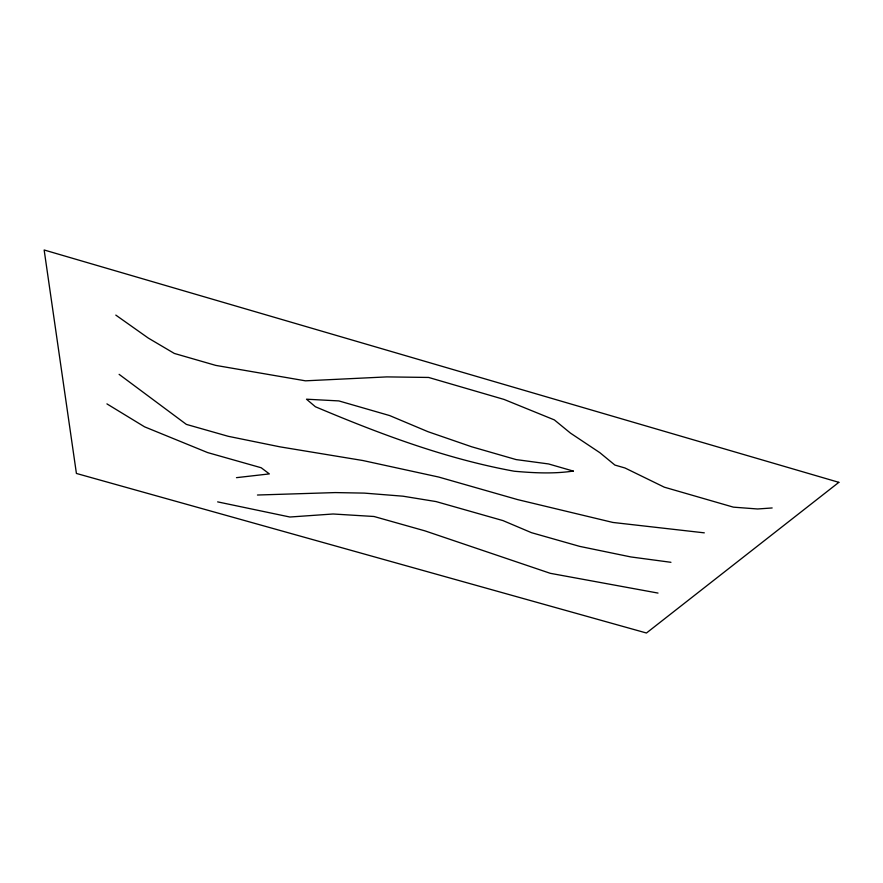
<?xml version="1.0" encoding="UTF-8"?>
<svg xmlns="http://www.w3.org/2000/svg" width="883" height="883" viewBox="0 0 883 883"><rect width="100%" height="100%" fill="white"/><g stroke="black" fill="none" stroke-linecap="round" stroke-linejoin="round"><path stroke-width="1.32" d="M236.478 477.659L269.337 473.906L261.202 467.758L207.637 452.582L144.569 426.831L106.931 403.884M772.161 507.957L757.592 508.983L733.398 507.151L664.314 487.184L624.976 467.979L614.888 465.065L599.833 452.67L570.462 433.111L554.347 419.9L504.094 399.447L428.619 377.449L386.82 376.898L305.441 380.827L215.761 365.396L174.326 353.443L148.245 338.046L115.805 315.099M257.461 495.021L335.33 492.582L364.326 493.111L402.968 496.191L436.059 501.577L502.968 520.595L531.489 532.681L579.723 546.389L630.848 556.941L670.948 562.305M704.314 532.846L612.879 522.449L517.648 499.612L438.63 477.03L362.88 460.529L279.955 446.842L228.222 436.301L186.368 424.392L119.117 374.348M658.012 593.078L550.297 573.321L424.988 530.882L373.995 516.489L333.09 513.994L289.889 517.019L217.648 501.875M838.85 482.339L646.455 633.012L76.413 473.454L44.15 249.988L838.85 482.339M573.255 471.069C553.696 473.983 533.917 472.968 514.303 471.235C445.507 458.707 379.624 433.851 315.386 406.743L306.5 399.204L338.851 400.915L389.624 415.562L427.935 431.677L471.621 446.765L516.102 459.579L548.564 463.95L573.255 471.069"/></g></svg>
